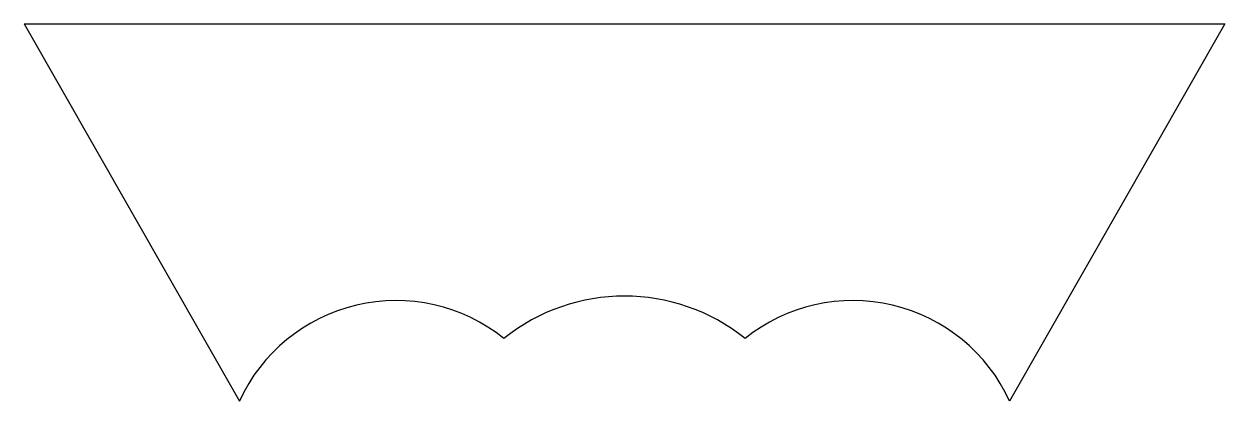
# Model space of a CAD drawing. Extents: x -47.1 to 47.1, y -29.6 to 0.
import ezdxf

# ---------------------------------------------------------------- set-up
doc = ezdxf.new("R2010")
doc.units = 0
doc.layers.add('MODELSKETCH_VISIBLE', color=7, linetype='CONTINUOUS')

msp = doc.modelspace()

# ---------------------------------------------------------------- linework, layer by layer
at = {"layer": 'MODELSKETCH_VISIBLE'}
for p, q in [((-47.096, 0), (47.096, 0)), ((-47.096, 0), (-30.203, -29.606)), ((47.096, 0), (30.203, -29.606))]:
    msp.add_line(p, q, dxfattribs=at)
for centre, radius, start, end in [((0, -36.431), 15.067, 51.13635, 128.86365), ((0, -36.431), 15.067, 51.13635, 128.86365), ((-17.917, -35.237), 13.515, 51.2286, 155.37643), ((17.917, -35.237), 13.515, 24.62357, 128.7714)]:
    msp.add_arc(centre, radius, start, end, dxfattribs=at)

doc.saveas('drawing.dxf')
